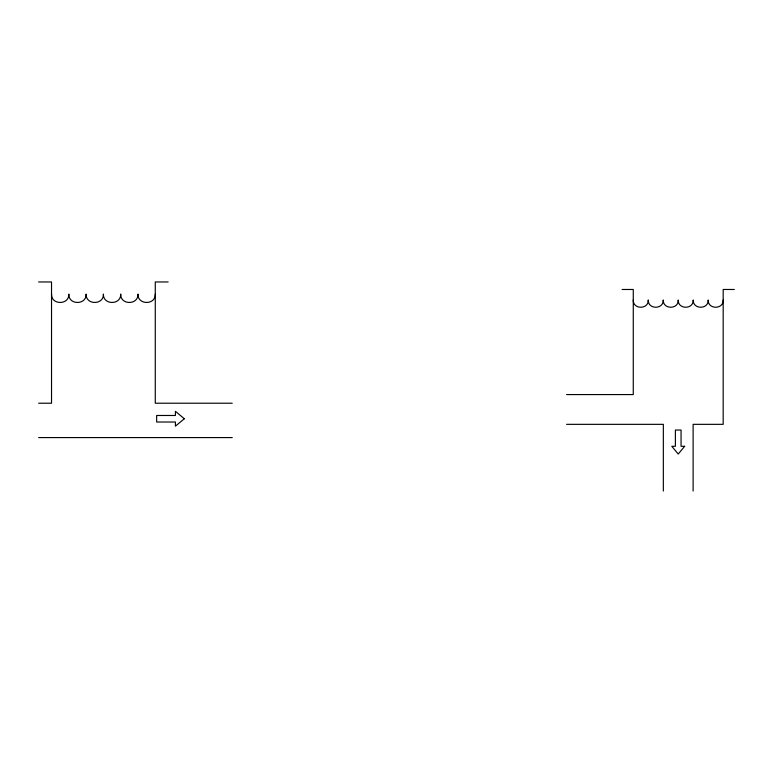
<?xml version="1.0" encoding="UTF-8"?>
<svg xmlns="http://www.w3.org/2000/svg" width="773" height="773" viewBox="0 0 773 773"><rect width="100%" height="100%" fill="white"/><g stroke="black" fill="none" stroke-linecap="round" stroke-linejoin="round"><path stroke-width="1.16" d="M51.53 294.059C50.999 305.238 69.357 305.238 68.826 294.059C68.295 305.248 86.644 305.238 86.112 294.059C85.59 305.248 103.94 305.238 103.408 294.059C102.877 305.248 121.226 305.238 120.694 294.059C120.173 305.248 138.522 305.238 137.99 294.059C137.449 305.238 155.808 305.238 155.276 294.059M633.271 299.963C632.807 309.654 648.721 309.654 648.257 299.963C647.803 309.664 663.707 309.654 663.244 299.963C662.79 309.664 678.694 309.654 678.23 299.963C677.776 309.664 693.681 309.654 693.217 299.963C692.753 309.654 708.667 309.654 708.203 299.963C707.739 309.654 723.644 309.654 723.18 299.963M38.65 281.961L51.53 281.961L51.53 403.216L38.65 403.216M168.156 281.961L155.276 281.961L155.276 403.216L232.238 403.216M622.11 289.479L633.271 289.479L633.271 394.568L566.57 394.568M734.35 289.479L723.18 289.479L723.18 424.338L693.12 424.338L693.12 491.039M566.57 424.338L663.34 424.338L663.34 491.039M38.65 437.576L232.238 437.576M684.656 446.301L678.23 454.051L671.805 446.301L675.389 446.301L675.389 430.039L681.061 430.039L681.061 446.301L684.656 446.301M184.351 418.744L175.413 426.165L175.413 422.019L156.658 422.019L156.658 415.478L175.413 415.478L175.413 411.333L184.351 418.744"/></g></svg>
